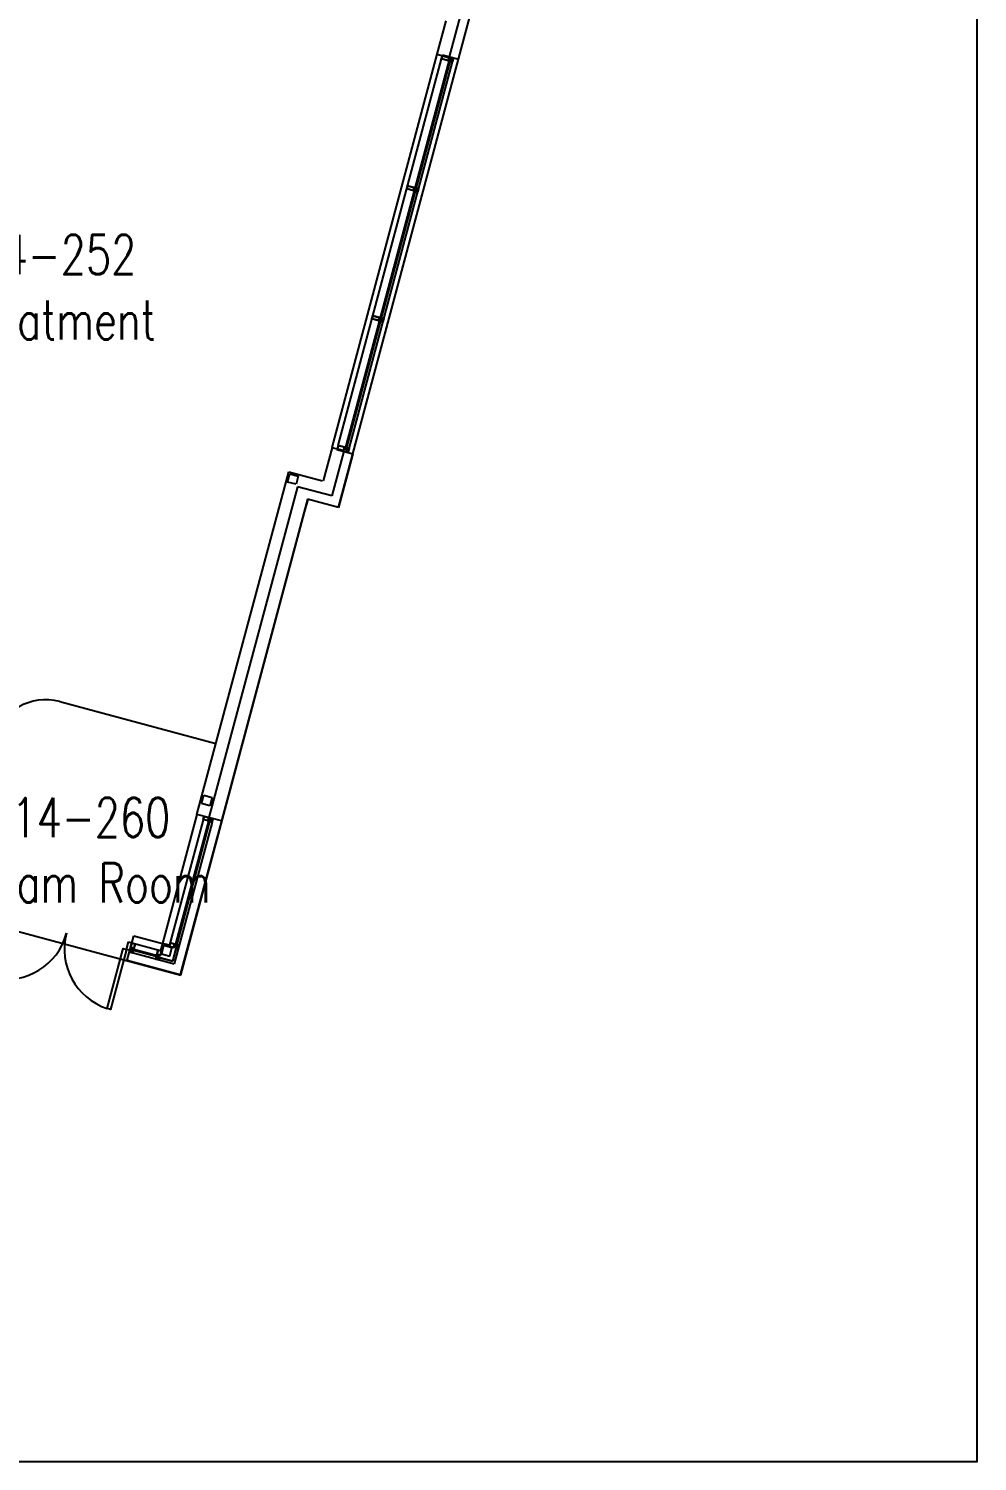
# Model space of a CAD drawing. Extents: x 11182 to 734459, y -1391328 to 152085.
# Drawn here: x 377418 to 391388, y -1391328 to -1370234 of the extents above; entities that cross this region are included whole.
import ezdxf
from ezdxf.enums import TextEntityAlignment as Align

# ---------------------------------------------------------------- set-up
doc = ezdxf.new("R2010")
doc.units = 0
doc.header["$LTSCALE"] = 500
doc.header["$MEASUREMENT"] = 0
doc.layers.add('0_Defpoints', color=106, linetype='CONTINUOUS', plot=False)
for name, color, linetype in [('0_room_data', 7, 'CONTINUOUS'), ('1_Wall_Exist', 251, 'CONTINUOUS'), ('3_Text', 7, 'CONTINUOUS')]:
    doc.layers.add(name, color=color, linetype=linetype)
doc.styles.add('1_200', font='simplex.shx', dxfattribs={"width": 0.75, "height": 460})

# ---------------------------------------------------------------- blocks, each defined once
blk = doc.blocks.new('room_data')
at = {"layer": '3_Text', "style": '1_200', "width": 0.75}
for tag, p in [('ROOMNUM', (0, 0)), ('ROOMUSE', (0, -575))]:
    blk.add_attdef(tag, text='', height=345, dxfattribs=at).set_placement(p, align=Align.MIDDLE_CENTER)

msp = doc.modelspace()

# ---------------------------------------------------------------- linework, layer by layer
at = {"layer": '0_Defpoints'}
msp.add_lwpolyline([(391388, -1271696), (313980, -1271696), (313980, -1391328), (391388, -1391328)], close=True, dxfattribs=at)
at = {"layer": '1_Wall_Exist'}
for p, q in [((383788, -1369991), (383612, -1370648)), ((383748, -1370684), (383961, -1369891)), ((383434, -1370612), (383566, -1370119)), ((381981, -1377286), (383861, -1370262)), ((381885, -1376399), (383434, -1370612)), ((383434, -1370612), (383510, -1370632)), ((383510, -1370632), (383513, -1370621)), ((383513, -1370621), (383748, -1370684)), ((381976, -1376371), (383498, -1370681)), ((382082, -1376418), (383614, -1370694)), ((382099, -1376423), (383631, -1370698)), ((382138, -1376415), (383660, -1370724)), ((382193, -1376493), (383748, -1370684)), ((383640, -1370684), (383636, -1370699)), ((383128, -1372597), (383124, -1372613)), ((382616, -1374511), (382612, -1374526)), ((381885, -1376399), (381753, -1376892)), ((382057, -1376457), (381881, -1377114)), ((381885, -1376399), (381961, -1376419)), ((381961, -1376419), (381958, -1376430)), ((381958, -1376430), (382193, -1376493)), ((382193, -1376493), (381981, -1377286)), ((379896, -1381803), (381247, -1376757)), ((381247, -1376757), (381745, -1376890)), ((381375, -1376978), (380071, -1381850)), ((381232, -1376911), (381265, -1376788)), ((381355, -1376943), (381232, -1376911)), ((381265, -1376788), (381388, -1376821)), ((381388, -1376821), (381355, -1376943)), ((381881, -1377114), (381375, -1376978)), ((381523, -1377164, 0), (380256, -1381899, 0)), ((381482, -1377352), (381532, -1377166)), ((381981, -1377286), (381523, -1377164)), ((379657, -1384169), (381482, -1377352)), ((377877, -1380142), (380176, -1380758)), ((366810, -1380729), (379657, -1384169)), ((379965, -1381644), (379998, -1381521)), ((379998, -1381521), (380121, -1381554)), ((380121, -1381554), (380088, -1381677)), ((379896, -1381803), (379388, -1383702)), ((380001, -1381831), (379488, -1383745)), ((380256, -1381899), (379896, -1381803)), ((380088, -1381677), (379965, -1381644)), ((380122, -1381916), (379562, -1384005)), ((379576, -1383750), (380075, -1381885)), ((379593, -1383755), (380092, -1381890)), ((380256, -1381899, 0), (379651, -1384158)), ((380101, -1381876), (380097, -1381891)), ((378870, -1383948), (378966, -1383589)), ((378938, -1383694), (379375, -1383811)), ((378966, -1383589), (379388, -1383702)), ((379388, -1383702), (379360, -1383806)), ((379406, -1383733), (379373, -1383856)), ((379492, -1383730), (379388, -1383702)), ((379528, -1383766), (379406, -1383733)), ((378902, -1383828), (379562, -1384005)), ((378942, -1383808), (378927, -1383804)), ((379331, -1383906), (378943, -1383803)), ((379335, -1383890), (378948, -1383786)), ((378956, -1383818), (378955, -1383820)), ((379330, -1383911), (379314, -1383907)), ((379333, -1383908), (379332, -1383910)), ((379332, -1383910), (379353, -1383916)), ((379357, -1383914), (379333, -1383908)), ((379353, -1383916), (379541, -1383966)), ((379538, -1383963), (379357, -1383914)), ((379373, -1383856), (379496, -1383889)), ((379496, -1383889), (379528, -1383766)), ((379587, -1383782), (379538, -1383963)), ((379541, -1383966), (379591, -1383779)), ((379594, -1383757), (379587, -1383782)), ((379591, -1383779), (379597, -1383758)), ((379597, -1383758), (379594, -1383757)), ((378870, -1383948, 0), (379651, -1384158, 0))]:
    msp.add_line(p, q, dxfattribs=at)
for points in [[(383641, -1370701), (383601, -1370690), (383598, -1370702, -0.414214), (383597, -1370702), (383596, -1370702), (383597, -1370701), (383594, -1370700, 0.414214), (383592, -1370702), (383591, -1370702, 0.414214), (383592, -1370704), (383595, -1370705), (383596, -1370704), (383596, -1370705, -0.414214), (383597, -1370706), (383596, -1370707), (383498, -1370681), (383511, -1370631), (383610, -1370658), (383609, -1370659), (383608, -1370660), (383608, -1370659), (383608, -1370659), (383605, -1370658, 0.414214), (383603, -1370659), (383603, -1370660, 0.414214), (383604, -1370662), (383607, -1370663), (383607, -1370662), (383608, -1370662, -0.414214), (383608, -1370663), (383605, -1370675), (383646, -1370685)], [(383639, -1370688), (383638, -1370688), (383637, -1370688), (383637, -1370688), (383637, -1370687), (383636, -1370687), (383636, -1370688), (383635, -1370688), (383635, -1370687), (383635, -1370687), (383634, -1370688), (383634, -1370688), (383634, -1370687), (383633, -1370686), (383633, -1370687), (383632, -1370687), (383632, -1370686), (383632, -1370686), (383631, -1370687), (383631, -1370687), (383630, -1370686), (383630, -1370686), (383629, -1370686), (383629, -1370686), (383629, -1370685), (383629, -1370685), (383628, -1370686), (383628, -1370686), (383627, -1370685), (383627, -1370685), (383626, -1370686), (383626, -1370685), (383626, -1370684), (383626, -1370684), (383625, -1370685), (383625, -1370685), (383624, -1370684), (383624, -1370684), (383623, -1370685), (383623, -1370685), (383623, -1370684, 0.627131), (383622, -1370691), (383622, -1370691), (383623, -1370691), (383623, -1370692), (383623, -1370692), (383624, -1370691), (383624, -1370691), (383624, -1370692), (383625, -1370692), (383625, -1370691), (383626, -1370691), (383626, -1370692), (383626, -1370692), (383627, -1370692), (383627, -1370692), (383627, -1370693), (383628, -1370693), (383628, -1370692), (383629, -1370692), (383629, -1370693), (383629, -1370693), (383630, -1370693), (383630, -1370693), (383631, -1370694), (383631, -1370694), (383632, -1370693), (383632, -1370693), (383632, -1370694), (383632, -1370694), (383633, -1370693), (383633, -1370694), (383634, -1370694), (383634, -1370695), (383635, -1370694), (383635, -1370694), (383635, -1370695), (383635, -1370695), (383636, -1370694), (383636, -1370694), (383637, -1370695)], [(383641, -1370701), (383642, -1370697), (383638, -1370696, -0.414214), (383638, -1370695), (383639, -1370689, -0.414214), (383640, -1370688), (383645, -1370689), (383646, -1370685)], [(383130, -1372614), (383089, -1372603), (383086, -1372615, -0.414214), (383085, -1372615), (383084, -1372615), (383085, -1372615), (383082, -1372614, 0.414214), (383080, -1372615), (383079, -1372616, 0.414214), (383081, -1372618), (383084, -1372619), (383084, -1372618), (383084, -1372618, -0.414214), (383085, -1372619), (383084, -1372620), (382986, -1372594), (382999, -1372545), (383098, -1372571), (383097, -1372572), (383096, -1372573), (383096, -1372573), (383096, -1372572), (383093, -1372571, 0.414214), (383091, -1372572), (383091, -1372573, 0.414214), (383092, -1372575), (383095, -1372576), (383095, -1372575), (383096, -1372575, -0.414214), (383096, -1372576), (383093, -1372588), (383134, -1372599)], [(383127, -1372601), (383126, -1372601), (383125, -1372602), (383125, -1372602), (383125, -1372601), (383124, -1372601), (383124, -1372601), (383123, -1372601), (383123, -1372600), (383123, -1372600), (383122, -1372601), (383122, -1372601), (383122, -1372600), (383121, -1372600), (383121, -1372601), (383120, -1372600), (383120, -1372600), (383120, -1372599), (383119, -1372600), (383119, -1372600), (383119, -1372599), (383118, -1372599), (383118, -1372600), (383117, -1372600), (383117, -1372599), (383117, -1372599), (383116, -1372599), (383116, -1372599), (383115, -1372598), (383115, -1372598), (383114, -1372599), (383114, -1372599), (383114, -1372598), (383114, -1372598), (383113, -1372598), (383113, -1372598), (383112, -1372597), (383112, -1372597), (383111, -1372598), (383111, -1372598), (383111, -1372598, 0.627131), (383110, -1372604), (383110, -1372604), (383111, -1372604), (383111, -1372605), (383111, -1372605), (383112, -1372604), (383112, -1372604), (383112, -1372605), (383113, -1372605), (383113, -1372605), (383114, -1372605), (383114, -1372606), (383114, -1372606), (383115, -1372605), (383115, -1372605), (383116, -1372606), (383116, -1372606), (383117, -1372606), (383117, -1372606), (383117, -1372607), (383117, -1372607), (383118, -1372606), (383118, -1372606), (383119, -1372607), (383119, -1372607), (383120, -1372606), (383120, -1372606), (383120, -1372607), (383120, -1372607), (383121, -1372607), (383121, -1372607), (383122, -1372608), (383122, -1372608), (383123, -1372607), (383123, -1372607), (383123, -1372608), (383124, -1372608), (383124, -1372608), (383125, -1372608), (383125, -1372609)], [(383131, -1372610), (383126, -1372609, -0.414214), (383126, -1372608), (383128, -1372602, -0.414214), (383129, -1372602), (383133, -1372603)], [(382618, -1374528), (382577, -1374517), (382574, -1374528, -0.414214), (382573, -1374529), (382573, -1374529), (382573, -1374528), (382570, -1374527, 0.414214), (382568, -1374528), (382568, -1374529, 0.414214), (382569, -1374531), (382572, -1374532), (382572, -1374531), (382572, -1374531, -0.414214), (382573, -1374532), (382572, -1374534), (382474, -1374507), (382488, -1374458), (382586, -1374484), (382585, -1374486), (382584, -1374486), (382584, -1374486), (382584, -1374486), (382581, -1374485, 0.414214), (382579, -1374486), (382579, -1374487, 0.414214), (382580, -1374489), (382583, -1374489), (382583, -1374489), (382584, -1374489, -0.414214), (382584, -1374490), (382581, -1374501), (382622, -1374512)], [(382615, -1374515), (382614, -1374514), (382613, -1374515), (382613, -1374515), (382613, -1374514), (382613, -1374514), (382612, -1374515), (382612, -1374515), (382611, -1374514), (382611, -1374514), (382610, -1374514), (382610, -1374514), (382610, -1374513), (382609, -1374513), (382609, -1374514), (382608, -1374514), (382608, -1374513), (382608, -1374513), (382607, -1374514), (382607, -1374513), (382607, -1374512), (382606, -1374512), (382606, -1374513), (382605, -1374513), (382605, -1374512), (382605, -1374512), (382604, -1374513), (382604, -1374513), (382604, -1374512), (382603, -1374512), (382603, -1374512), (382602, -1374512), (382602, -1374511), (382602, -1374511), (382601, -1374512), (382601, -1374512), (382600, -1374511), (382600, -1374511), (382600, -1374511), (382599, -1374511), (382599, -1374511, 0.627131), (382598, -1374518), (382598, -1374517), (382599, -1374517), (382599, -1374518), (382599, -1374518), (382600, -1374518), (382600, -1374518), (382601, -1374519), (382601, -1374519), (382602, -1374518), (382602, -1374518), (382602, -1374519), (382602, -1374519), (382603, -1374519), (382603, -1374519), (382604, -1374520), (382604, -1374520), (382605, -1374519), (382605, -1374519), (382605, -1374520), (382605, -1374520), (382606, -1374519), (382606, -1374519), (382607, -1374520), (382607, -1374520), (382608, -1374520), (382608, -1374520), (382608, -1374521), (382609, -1374521), (382609, -1374520), (382610, -1374520), (382610, -1374521), (382610, -1374521), (382611, -1374521), (382611, -1374521), (382611, -1374522), (382612, -1374522), (382612, -1374521), (382613, -1374521), (382613, -1374522)], [(382619, -1374524), (382615, -1374523, -0.414214), (382614, -1374522), (382616, -1374516, -0.414214), (382617, -1374515), (382621, -1374516)], [(382110, -1376426), (382069, -1376415), (382072, -1376403, 0.414214), (382072, -1376402), (382071, -1376402), (382071, -1376403), (382068, -1376402, -0.414214), (382067, -1376400), (382067, -1376399, -0.414214), (382069, -1376398), (382072, -1376399), (382072, -1376400), (382072, -1376400, 0.414214), (382073, -1376399), (382074, -1376398), (381976, -1376371), (381962, -1376421), (382061, -1376447), (382061, -1376446), (382060, -1376445), (382060, -1376445), (382060, -1376445), (382057, -1376444, -0.414214), (382056, -1376442), (382056, -1376442, -0.414214), (382058, -1376441), (382061, -1376441), (382061, -1376442), (382061, -1376442, 0.414214), (382062, -1376442), (382065, -1376430), (382106, -1376441)], [(382101, -1376435), (382100, -1376435), (382100, -1376434), (382100, -1376434), (382099, -1376435), (382099, -1376435), (382098, -1376434), (382098, -1376434), (382097, -1376434), (382097, -1376434), (382097, -1376433), (382097, -1376433), (382096, -1376434), (382096, -1376434), (382095, -1376433), (382095, -1376433), (382094, -1376434), (382094, -1376434), (382094, -1376433), (382093, -1376433), (382093, -1376433), (382092, -1376433), (382092, -1376432), (382092, -1376432), (382091, -1376433), (382091, -1376433), (382091, -1376432), (382090, -1376432), (382090, -1376432), (382089, -1376432), (382089, -1376431), (382089, -1376431), (382088, -1376432), (382088, -1376432), (382088, -1376431), (382087, -1376431), (382087, -1376432), (382086, -1376431), (382086, -1376431), (382086, -1376430), (382086, -1376431, -0.627131), (382088, -1376424), (382088, -1376425), (382088, -1376425), (382089, -1376424), (382089, -1376424), (382090, -1376425), (382090, -1376425), (382091, -1376425), (382091, -1376425), (382091, -1376426), (382091, -1376426), (382092, -1376425), (382092, -1376425), (382093, -1376426), (382093, -1376426), (382094, -1376426), (382094, -1376426), (382094, -1376427), (382095, -1376427), (382095, -1376426), (382096, -1376426), (382096, -1376427), (382096, -1376427), (382097, -1376426), (382097, -1376426), (382097, -1376427), (382098, -1376427), (382098, -1376427), (382099, -1376427), (382099, -1376428), (382099, -1376428), (382100, -1376427), (382100, -1376427), (382100, -1376428), (382101, -1376428), (382101, -1376428), (382102, -1376428), (382102, -1376429), (382102, -1376429), (382103, -1376428)], [(382104, -1376457, -1), (382107, -1376457), (382116, -1376456, 0.297334), (382116, -1376455), (382117, -1376454, 0.541623), (382116, -1376453), (382111, -1376454, -0.104064), (382111, -1376454), (382107, -1376453, -0.414214), (382106, -1376451), (382111, -1376435), (382110, -1376434), (382111, -1376434), (382116, -1376417, -0.414214), (382117, -1376416), (382120, -1376417), (382121, -1376417), (382124, -1376420, 0.541623), (382126, -1376420), (382126, -1376418, 0.297334), (382126, -1376417), (382120, -1376412, -1), (382117, -1376411), (382114, -1376410), (382112, -1376410), (382112, -1376411), (382114, -1376411), (382102, -1376455), (382100, -1376455), (382100, -1376455), (382101, -1376457), (382104, -1376457)], [(382104, -1376457, -1.25595), (382107, -1376458), (382123, -1376462), (382135, -1376416), (382120, -1376412, -1.25595), (382117, -1376411), (382115, -1376410, -0.36397), (382114, -1376409), (382114, -1376409), (382138, -1376415), (382124, -1376464), (382101, -1376458), (382101, -1376458, -0.36397), (382102, -1376457)], [(382110, -1376426), (382109, -1376429), (382105, -1376428, 0.414214), (382104, -1376429), (382102, -1376435, 0.414214), (382103, -1376436), (382107, -1376437), (382106, -1376441)]]:
    msp.add_lwpolyline(points, format="xyb", dxfattribs=at)
for points in [[(383589, -1370699), (383588, -1370702), (383502, -1370678), (383514, -1370635), (383600, -1370658), (383599, -1370661, 0.414214), (383601, -1370664), (383604, -1370665), (383595, -1370698), (383592, -1370697, 0.414214)], [(383615, -1370690, -0.414214), (383614, -1370690), (383603, -1370687, -0.414214), (383602, -1370686), (383604, -1370679, -0.414214), (383605, -1370678), (383617, -1370681, -0.414214), (383617, -1370682)], [(383646, -1370713, 0.104064), (383647, -1370714), (383651, -1370713, -0.541623), (383652, -1370714), (383652, -1370715, -0.297334), (383651, -1370716), (383643, -1370717, 1), (383640, -1370717), (383637, -1370717), (383635, -1370715), (383636, -1370715), (383638, -1370715), (383649, -1370671), (383647, -1370671), (383648, -1370670), (383650, -1370670), (383652, -1370671, 1), (383655, -1370672), (383662, -1370677, -0.297334), (383662, -1370678), (383662, -1370680, -0.541623), (383660, -1370680), (383657, -1370677, 0.104064), (383656, -1370677), (383652, -1370676, 0.414214), (383651, -1370677), (383647, -1370694), (383646, -1370694), (383646, -1370694), (383642, -1370711, 0.414214), (383643, -1370713)], [(383652, -1370671, 1.25595), (383655, -1370672), (383671, -1370676), (383659, -1370722), (383643, -1370717, 1.25595), (383640, -1370717), (383638, -1370717, 0.36397), (383637, -1370718), (383637, -1370718), (383660, -1370724), (383673, -1370675), (383650, -1370669), (383650, -1370669, 0.36397), (383650, -1370670)], [(383077, -1372612), (383076, -1372615), (382990, -1372592), (383002, -1372549), (383088, -1372572), (383087, -1372574, 0.414214), (383089, -1372578), (383092, -1372579), (383084, -1372611), (383081, -1372610, 0.414214)], [(383104, -1372603, -0.414214), (383102, -1372604), (383091, -1372601, -0.414214), (383090, -1372599), (383092, -1372592, -0.414214), (383093, -1372591), (383105, -1372594, -0.414214), (383106, -1372596)], [(383134, -1372627, 0.104064), (383135, -1372627), (383139, -1372626, -0.541623), (383140, -1372627), (383140, -1372629, -0.297334), (383139, -1372629), (383131, -1372631, 1), (383128, -1372630), (383125, -1372630), (383124, -1372629), (383124, -1372628), (383126, -1372629), (383138, -1372584), (383136, -1372584), (383136, -1372583), (383138, -1372583), (383140, -1372584, 1), (383143, -1372585), (383150, -1372591, -0.297334), (383150, -1372592), (383150, -1372593, -0.541623), (383148, -1372593), (383145, -1372591, 0.104064), (383144, -1372590), (383141, -1372589, 0.414214), (383139, -1372590), (383135, -1372607), (383134, -1372607), (383135, -1372608), (383130, -1372625, 0.414214), (383131, -1372626)], [(383141, -1372584, 1.25595), (383143, -1372585), (383159, -1372590), (383147, -1372635), (383131, -1372631, 1.25595), (383128, -1372630), (383126, -1372630, 0.36397), (383125, -1372631), (383125, -1372631), (383148, -1372637), (383161, -1372588), (383138, -1372582), (383138, -1372582, 0.36397), (383139, -1372583)], [(382565, -1374526), (382564, -1374528), (382478, -1374505), (382490, -1374462), (382576, -1374485), (382575, -1374488, 0.414214), (382577, -1374491), (382580, -1374492), (382572, -1374524), (382569, -1374524, 0.414214)], [(382592, -1374516, -0.414214), (382590, -1374517), (382579, -1374514, -0.414214), (382578, -1374513), (382580, -1374505, -0.414214), (382581, -1374505), (382593, -1374508, -0.414214), (382594, -1374509)], [(382623, -1374540, 0.104064), (382623, -1374540), (382627, -1374540, -0.541623), (382629, -1374541), (382628, -1374542, -0.297334), (382627, -1374543), (382619, -1374544, 1), (382616, -1374544), (382613, -1374544), (382612, -1374542), (382612, -1374541), (382614, -1374542), (382626, -1374498), (382624, -1374497), (382624, -1374497), (382626, -1374496), (382629, -1374497, 1), (382631, -1374499), (382638, -1374504, -0.297334), (382638, -1374505), (382638, -1374506, -0.541623), (382636, -1374507), (382633, -1374504, 0.104064), (382632, -1374504), (382629, -1374503, 0.414214), (382627, -1374503), (382623, -1374520), (382622, -1374521), (382623, -1374521), (382618, -1374538, 0.414214), (382619, -1374539)], [(382629, -1374497, 1.25595), (382632, -1374499), (382647, -1374503), (382635, -1374548), (382619, -1374544, 1.25595), (382616, -1374544), (382614, -1374544, 0.36397), (382613, -1374544), (382613, -1374544), (382636, -1374551), (382649, -1374502), (382626, -1374495), (382626, -1374496, 0.36397), (382627, -1374496)], [(382063, -1376401), (382064, -1376398), (381978, -1376375), (381966, -1376419), (382053, -1376442), (382053, -1376439, -0.414214), (382057, -1376437), (382060, -1376438), (382068, -1376405), (382065, -1376405, -0.414214)], [(382082, -1376422, 0.414214), (382081, -1376421), (382069, -1376418, 0.414214), (382068, -1376419), (382066, -1376426, 0.414214), (382067, -1376427), (382079, -1376430, 0.414214), (382080, -1376430)]]:
    msp.add_lwpolyline(points, format="xyb", close=True, dxfattribs=at)
for points in [[(383636, -1370696), (383636, -1370699)], [(382100, -1376439), (382104, -1376424)]]:
    msp.add_lwpolyline(points, dxfattribs=at)
at = {"layer": '1_Wall_Exist', "flags": 128}
for points in [[(380103, -1381893), (380062, -1381882), (380059, -1381893, -0.414214), (380058, -1381894), (380058, -1381894), (380058, -1381893), (380055, -1381892, 0.414214), (380053, -1381894), (380053, -1381894, 0.414214), (380054, -1381896), (380057, -1381897), (380057, -1381896), (380058, -1381897, -0.414214), (380058, -1381897), (380058, -1381899), (379987, -1381880), (380001, -1381831), (380071, -1381850), (380071, -1381851), (380070, -1381852), (380069, -1381851), (380069, -1381851), (380066, -1381850, 0.414214), (380065, -1381851), (380064, -1381852, 0.414214), (380065, -1381854), (380068, -1381855), (380069, -1381854), (380069, -1381854, -0.414214), (380070, -1381855), (380067, -1381866), (380107, -1381877)], [(380100, -1381880), (380099, -1381880), (380099, -1381880), (380098, -1381880), (380098, -1381879), (380098, -1381879), (380097, -1381880), (380097, -1381880), (380097, -1381879), (380096, -1381879), (380096, -1381880), (380095, -1381879), (380095, -1381878), (380095, -1381878), (380094, -1381879), (380094, -1381879), (380094, -1381878), (380093, -1381878), (380093, -1381879), (380092, -1381879), (380092, -1381878), (380092, -1381878), (380091, -1381878), (380091, -1381878), (380091, -1381877), (380090, -1381877), (380090, -1381878), (380089, -1381878), (380089, -1381877), (380089, -1381877), (380088, -1381877), (380088, -1381877), (380087, -1381876), (380087, -1381876), (380086, -1381877), (380086, -1381877), (380086, -1381876), (380086, -1381876), (380085, -1381877), (380085, -1381877), (380085, -1381876, 0.627131), (380083, -1381883), (380084, -1381882), (380084, -1381883), (380084, -1381883), (380085, -1381884), (380085, -1381883), (380086, -1381883), (380086, -1381884), (380086, -1381884), (380087, -1381883), (380087, -1381883), (380087, -1381884), (380088, -1381884), (380088, -1381884), (380089, -1381884), (380089, -1381885), (380089, -1381885), (380090, -1381884), (380090, -1381884), (380091, -1381885), (380091, -1381885), (380092, -1381885), (380092, -1381885), (380092, -1381886), (380092, -1381886), (380093, -1381885), (380093, -1381885), (380094, -1381886), (380094, -1381886), (380095, -1381885), (380095, -1381885), (380095, -1381886), (380096, -1381886), (380096, -1381886), (380096, -1381886), (380097, -1381887), (380097, -1381887), (380098, -1381886), (380098, -1381886), (380098, -1381887)], [(380102, -1381909), (380099, -1381909), (380097, -1381907), (380097, -1381907), (380099, -1381907), (380111, -1381863), (380109, -1381862), (380109, -1381862), (380111, -1381861), (380114, -1381863, 1), (380117, -1381864), (380123, -1381869, -0.297334), (380124, -1381870), (380123, -1381871, -0.541623), (380122, -1381872), (380118, -1381869, 0.104064), (380118, -1381869), (380114, -1381868, 0.414214), (380113, -1381869), (380108, -1381885), (380108, -1381886), (380108, -1381886), (380104, -1381903, 0.414214), (380104, -1381904), (380108, -1381905), (380108, -1381905), (380113, -1381905, -0.541623), (380114, -1381906), (380114, -1381907, -0.297334), (380113, -1381908), (380105, -1381909, 1), (380102, -1381909)], [(380099, -1381909, 0.36397), (380099, -1381909), (380099, -1381910), (380122, -1381916), (380135, -1381867), (380112, -1381861), (380112, -1381861, 0.36397), (380112, -1381862), (380114, -1381863), (380117, -1381864), (380132, -1381868), (380120, -1381913), (380105, -1381909, 1.25595), (380102, -1381909)], [(380104, -1381889), (380100, -1381888, -0.414214), (380099, -1381887), (380101, -1381881, -0.414214), (380102, -1381880), (380106, -1381881)], [(379608, -1383742), (379567, -1383731), (379570, -1383720, 0.414214), (379570, -1383719), (379569, -1383719), (379569, -1383720), (379566, -1383719, -0.414214), (379565, -1383717), (379565, -1383716, -0.414214), (379567, -1383715), (379570, -1383716), (379570, -1383716), (379570, -1383716, 0.414214), (379571, -1383716), (379572, -1383714), (379501, -1383696), (379488, -1383745), (379559, -1383764), (379559, -1383762), (379558, -1383761), (379558, -1383761), (379558, -1383762), (379555, -1383761, -0.414214), (379554, -1383759), (379554, -1383758, -0.414214), (379556, -1383757), (379559, -1383758), (379559, -1383759), (379559, -1383759, 0.414214), (379560, -1383758), (379563, -1383747), (379604, -1383758)], [(379615, -1383728), (379612, -1383726), (379610, -1383727), (379610, -1383727), (379612, -1383728), (379600, -1383772), (379598, -1383772), (379598, -1383772), (379599, -1383774), (379602, -1383774, -1), (379605, -1383774), (379614, -1383773, 0.297334), (379614, -1383772), (379615, -1383771, 0.541623), (379614, -1383770), (379609, -1383770, -0.104064), (379609, -1383770), (379605, -1383769, -0.414214), (379604, -1383768), (379609, -1383751), (379608, -1383751), (379609, -1383750), (379614, -1383734, -0.414214), (379615, -1383733), (379618, -1383734), (379619, -1383734), (379622, -1383737, 0.541623), (379624, -1383736), (379624, -1383735, 0.297334), (379624, -1383734), (379618, -1383729, -1), (379615, -1383728)], [(379613, -1383727, -0.36397), (379612, -1383726), (379612, -1383725), (379636, -1383732), (379622, -1383781), (379599, -1383775), (379599, -1383774, -0.36397), (379600, -1383774)], [(379602, -1383774, -1.25595), (379605, -1383774), (379621, -1383778), (379633, -1383733), (379618, -1383729, -1.25595), (379615, -1383728)], [(379599, -1383752), (379598, -1383752), (379598, -1383751), (379598, -1383751), (379597, -1383752), (379597, -1383752), (379596, -1383751), (379596, -1383751), (379595, -1383751), (379595, -1383751), (379595, -1383750), (379595, -1383750), (379594, -1383751), (379594, -1383751), (379593, -1383750), (379593, -1383750), (379592, -1383750), (379592, -1383750), (379592, -1383749), (379592, -1383749), (379591, -1383750), (379591, -1383750), (379590, -1383749), (379590, -1383749), (379589, -1383750), (379589, -1383749), (379589, -1383749), (379588, -1383748), (379588, -1383749), (379587, -1383749), (379587, -1383748), (379587, -1383748), (379586, -1383749), (379586, -1383749), (379586, -1383748), (379585, -1383748), (379585, -1383748), (379584, -1383748), (379584, -1383747), (379584, -1383747), (379584, -1383747, -0.627131), (379586, -1383741), (379586, -1383742), (379586, -1383742), (379587, -1383741), (379587, -1383741), (379588, -1383742), (379588, -1383742), (379589, -1383741), (379589, -1383742), (379589, -1383743), (379589, -1383743), (379590, -1383742), (379590, -1383742), (379591, -1383743), (379591, -1383743), (379592, -1383742), (379592, -1383742), (379592, -1383743), (379593, -1383743), (379593, -1383743), (379594, -1383743), (379594, -1383744), (379594, -1383744), (379595, -1383743), (379595, -1383743), (379595, -1383744), (379596, -1383744), (379596, -1383744), (379597, -1383744), (379597, -1383745), (379597, -1383745), (379598, -1383744), (379598, -1383744), (379598, -1383745), (379599, -1383745), (379599, -1383744), (379600, -1383744), (379600, -1383745), (379600, -1383745), (379601, -1383745)], [(379607, -1383746), (379603, -1383745, 0.414214), (379602, -1383746), (379600, -1383752, 0.414214), (379601, -1383753), (379605, -1383754)]]:
    msp.add_lwpolyline(points, format="xyb", dxfattribs=at)
for points in [[(380051, -1381891), (380050, -1381893), (379991, -1381878), (380003, -1381835), (380061, -1381850), (380061, -1381853, 0.414214), (380063, -1381856), (380066, -1381857), (380057, -1381890), (380054, -1381889, 0.414214)], [(380077, -1381882, -0.414214), (380076, -1381882), (380064, -1381879, -0.414214), (380064, -1381878), (380065, -1381871, -0.414214), (380067, -1381870), (380078, -1381873, -0.414214), (380079, -1381874)], [(379561, -1383718), (379562, -1383715), (379504, -1383699), (379492, -1383743), (379551, -1383758), (379551, -1383756, -0.414214), (379555, -1383754), (379558, -1383755), (379566, -1383722), (379563, -1383721, -0.414214)], [(379580, -1383739, 0.414214), (379579, -1383738), (379567, -1383735, 0.414214), (379566, -1383735), (379564, -1383743, 0.414214), (379565, -1383744), (379577, -1383747, 0.414214), (379578, -1383746)]]:
    msp.add_lwpolyline(points, format="xyb", close=True, dxfattribs=at)
at = {"layer": '1_Wall_Exist', "elevation": 0}
for points in [[(378889, -1383680), (378938, -1383693), (378908, -1383804), (378859, -1383790)], [(378574, -1384661), (378810, -1383777), (378859, -1383790), (378623, -1384674)]]:
    msp.add_lwpolyline(points, close=True, dxfattribs=at)
at = {"layer": '1_Wall_Exist', "elevation": 0, "flags": 128}
for points in [[(378936, -1383769), (378924, -1383766, -0.414214), (378924, -1383765), (378924, -1383764), (378925, -1383764), (378925, -1383761, 0.414214), (378924, -1383759), (378924, -1383759, 0.414214), (378922, -1383760), (378921, -1383763), (378921, -1383764), (378921, -1383764, -0.414214), (378920, -1383765), (378919, -1383764), (378938, -1383694), (378987, -1383707), (378968, -1383777), (378967, -1383777), (378966, -1383776), (378966, -1383776), (378967, -1383776), (378968, -1383773, 0.414214), (378967, -1383771), (378966, -1383771, 0.414214), (378964, -1383772), (378963, -1383775), (378964, -1383775), (378964, -1383775, -0.414214), (378963, -1383776), (378951, -1383773)], [(378955, -1383820, 1.25595), (378954, -1383823), (378950, -1383839), (378904, -1383827), (378909, -1383811, 1.25595), (378909, -1383808), (378909, -1383806, 0.36397), (378908, -1383805), (378908, -1383805), (378902, -1383828), (378951, -1383841), (378957, -1383818), (378957, -1383818, 0.36397), (378956, -1383818)], [(378955, -1383820, 1), (378954, -1383823), (378949, -1383830, -0.297334), (378948, -1383830), (378946, -1383830, -0.541623), (378946, -1383828), (378949, -1383824, 0.104064), (378949, -1383824), (378950, -1383820, 0.414214), (378949, -1383819), (378932, -1383815), (378932, -1383814), (378931, -1383814), (378915, -1383810, 0.414214), (378913, -1383811), (378912, -1383814), (378912, -1383815), (378913, -1383819, -0.541623), (378912, -1383820), (378911, -1383820, -0.297334), (378910, -1383819), (378909, -1383811, 1), (378909, -1383808), (378909, -1383805), (378911, -1383803), (378911, -1383803), (378911, -1383806), (378955, -1383817), (378955, -1383815), (378956, -1383815), (378956, -1383818)], [(378936, -1383769), (378925, -1383809), (378929, -1383810), (378930, -1383806, -0.414214), (378931, -1383806), (378937, -1383807, -0.414214), (378938, -1383808), (378937, -1383812), (378940, -1383813), (378951, -1383773)], [(378938, -1383807), (378938, -1383806), (378938, -1383805), (378938, -1383805), (378939, -1383805), (378939, -1383804), (378938, -1383804), (378938, -1383803), (378939, -1383803), (378939, -1383803), (378938, -1383802), (378938, -1383802), (378939, -1383801), (378939, -1383801), (378939, -1383800), (378939, -1383800), (378940, -1383800), (378940, -1383800), (378939, -1383799), (378939, -1383799), (378940, -1383798), (378940, -1383798), (378940, -1383797), (378940, -1383797), (378941, -1383797), (378941, -1383797), (378940, -1383796), (378940, -1383796), (378941, -1383795), (378941, -1383795), (378940, -1383794), (378940, -1383794), (378941, -1383794), (378942, -1383793), (378941, -1383793), (378941, -1383792), (378942, -1383792), (378942, -1383792), (378941, -1383791), (378941, -1383791), (378942, -1383791, 0.627131), (378935, -1383790), (378935, -1383790), (378935, -1383790), (378934, -1383791), (378934, -1383791), (378935, -1383792), (378935, -1383792), (378934, -1383792), (378934, -1383793), (378935, -1383793), (378934, -1383794), (378934, -1383794), (378933, -1383794), (378934, -1383795), (378934, -1383795), (378933, -1383795), (378933, -1383796), (378934, -1383796), (378934, -1383797), (378933, -1383797), (378933, -1383797), (378933, -1383798), (378933, -1383798), (378932, -1383798), (378932, -1383799), (378933, -1383799), (378933, -1383800), (378932, -1383800), (378932, -1383800), (378933, -1383801), (378932, -1383801), (378931, -1383802), (378931, -1383802), (378932, -1383803), (378932, -1383803), (378931, -1383803), (378931, -1383803), (378932, -1383804), (378932, -1383804), (378931, -1383805)], [(379323, -1383873), (379312, -1383869, -0.414214), (379311, -1383868), (379312, -1383868), (379312, -1383868), (379313, -1383865, 0.414214), (379312, -1383863), (379311, -1383863, 0.414214), (379309, -1383864), (379308, -1383867), (379309, -1383867), (379309, -1383868, -0.414214), (379308, -1383868), (379306, -1383868), (379325, -1383797), (379375, -1383811), (379356, -1383881), (379354, -1383881), (379354, -1383880), (379354, -1383879), (379355, -1383880), (379355, -1383877, 0.414214), (379354, -1383875), (379354, -1383874, 0.414214), (379352, -1383876), (379351, -1383879), (379351, -1383879), (379351, -1383879, -0.414214), (379350, -1383880), (379339, -1383877)], [(379323, -1383873), (379313, -1383913), (379316, -1383914), (379318, -1383910, -0.414214), (379319, -1383909), (379325, -1383911, -0.414214), (379325, -1383912), (379324, -1383916)], [(379326, -1383910), (379326, -1383910), (379325, -1383909), (379325, -1383909), (379326, -1383908), (379326, -1383908), (379325, -1383907), (379326, -1383907), (379326, -1383907), (379327, -1383906), (379326, -1383906), (379326, -1383905), (379327, -1383905), (379327, -1383905), (379326, -1383904), (379326, -1383904), (379327, -1383904), (379327, -1383903), (379327, -1383903), (379327, -1383902), (379328, -1383902), (379328, -1383902), (379327, -1383901), (379327, -1383901), (379328, -1383901), (379328, -1383900), (379328, -1383900), (379328, -1383899), (379329, -1383899), (379329, -1383899), (379328, -1383898), (379328, -1383898), (379329, -1383898), (379329, -1383897), (379328, -1383897), (379328, -1383896), (379329, -1383896), (379329, -1383896), (379329, -1383895), (379329, -1383895), (379329, -1383895, 0.627131), (379322, -1383893), (379323, -1383894), (379323, -1383894), (379322, -1383894), (379322, -1383895), (379323, -1383895), (379322, -1383896), (379321, -1383896), (379321, -1383896), (379322, -1383897), (379322, -1383897), (379321, -1383898), (379321, -1383898), (379322, -1383899), (379322, -1383899), (379321, -1383899), (379321, -1383899), (379321, -1383900), (379321, -1383900), (379320, -1383901), (379320, -1383901), (379321, -1383902), (379321, -1383902), (379320, -1383902), (379320, -1383902), (379320, -1383903), (379320, -1383903), (379319, -1383904), (379319, -1383904), (379320, -1383905), (379320, -1383905), (379319, -1383905), (379319, -1383906), (379320, -1383906), (379320, -1383907), (379319, -1383907), (379319, -1383907), (379319, -1383908), (379319, -1383908), (379318, -1383908)]]:
    msp.add_lwpolyline(points, format="xyb", dxfattribs=at)
for points in [[(378927, -1383757), (378924, -1383756), (378940, -1383698), (378983, -1383709), (378968, -1383768), (378965, -1383767, 0.414214), (378961, -1383769), (378961, -1383772), (378928, -1383763), (378929, -1383760, 0.414214)], [(378936, -1383783, -0.414214), (378936, -1383782), (378939, -1383771, -0.414214), (378940, -1383770), (378947, -1383772, -0.414214), (378948, -1383773), (378945, -1383785, -0.414214), (378944, -1383785)], [(379343, -1383924, 1.25595), (379341, -1383927), (379337, -1383943), (379292, -1383930), (379296, -1383915, 1.25595), (379296, -1383912), (379297, -1383909, 0.36397), (379296, -1383909), (379296, -1383909), (379290, -1383932), (379339, -1383945), (379345, -1383922), (379345, -1383922, 0.36397), (379344, -1383922)], [(379300, -1383918, 0.104064), (379300, -1383918), (379301, -1383923, -0.541623), (379299, -1383924), (379298, -1383924, -0.297334), (379297, -1383923), (379296, -1383915, 1), (379296, -1383912), (379297, -1383909), (379298, -1383907), (379299, -1383907), (379298, -1383909), (379342, -1383921), (379343, -1383919), (379344, -1383919), (379344, -1383921), (379343, -1383924, 1), (379341, -1383927), (379336, -1383933, -0.297334), (379335, -1383934), (379334, -1383933, -0.541623), (379333, -1383932), (379336, -1383928, 0.104064), (379336, -1383928), (379337, -1383924, 0.414214), (379337, -1383923), (379320, -1383918), (379320, -1383918), (379319, -1383918), (379302, -1383914, 0.414214), (379301, -1383914)], [(379315, -1383861), (379312, -1383860), (379328, -1383801), (379371, -1383813), (379355, -1383871), (379353, -1383871, 0.414214), (379349, -1383873), (379348, -1383876), (379316, -1383867), (379317, -1383864, 0.414214)], [(379324, -1383887, -0.414214), (379323, -1383886), (379326, -1383874, -0.414214), (379327, -1383874), (379335, -1383876, -0.414214), (379336, -1383877), (379332, -1383888, -0.414214), (379331, -1383889)]]:
    msp.add_lwpolyline(points, format="xyb", close=True, dxfattribs=at)
for points in [[(379317, -1383908), (379314, -1383907)], [(379328, -1383917), (379339, -1383877)]]:
    msp.add_lwpolyline(points, dxfattribs=at)
at = {"layer": '1_Wall_Exist', "flags": 128}
msp.add_lwpolyline([(379598, -1383756), (379602, -1383741)], dxfattribs=at)
at = {"layer": '1_Wall_Exist'}
msp.add_arc((377670, -1380915), 800, 75.0125, 165.0125, dxfattribs=at)
for centre, major_axis, start_param, end_param in [((377089, -1383315), (887, -236), -1.514474, -0.003209), ((378862, -1383790), (886, -239), 3.144754, 4.656019)]:
    msp.add_ellipse(centre, major_axis=major_axis, ratio=1, start_param=start_param, end_param=end_param, dxfattribs=at)

# ---------------------------------------------------------------- block references
at = {"layer": '0_room_data', "xscale": 1.674561601624805, "yscale": 1.674561601624805, "zscale": 1.674561601624805}
for p, values in [((377834, -1373561), {'ROOMNUM': '14-252', 'ROOMUSE': 'Treatment'}), ((378335, -1381848), {'ROOMNUM': '14-260', 'ROOMUSE': 'Exam Room'})]:
    msp.add_blockref('room_data', p, dxfattribs=at).add_auto_attribs(values)

doc.saveas('drawing.dxf')
